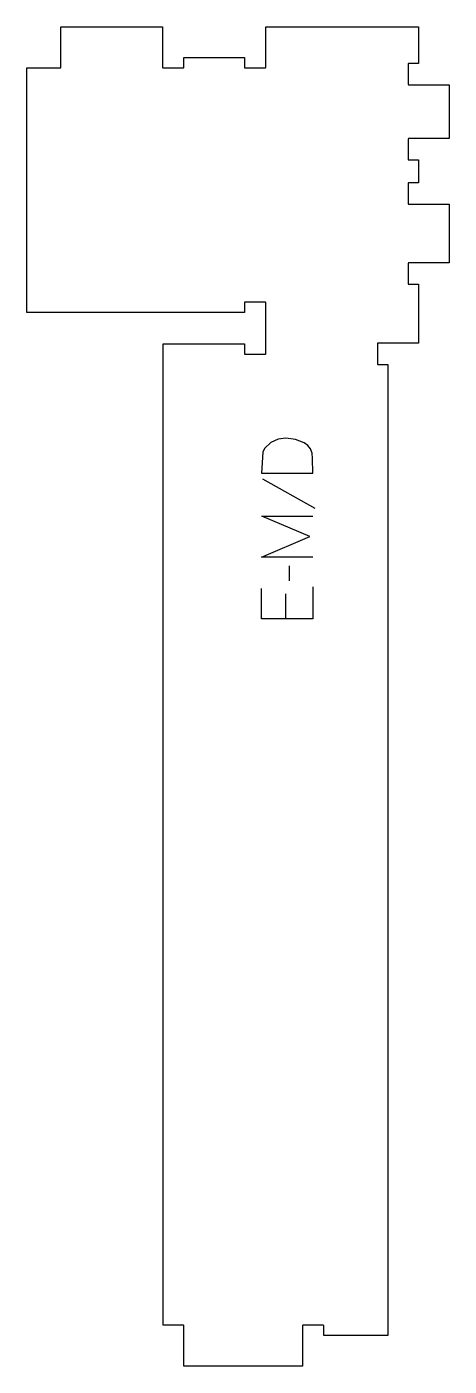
# Model space of a CAD drawing. Header units: millimetres. Extents: x -138 to 110, y -435 to 350.
import ezdxf

# ---------------------------------------------------------------- set-up
doc = ezdxf.new("R2010")
doc.units = ezdxf.units.MM
doc.layers.add('1_ANYTOOL_1MMDEEP_LABELS_S', color=2, linetype='Continuous', true_color=0xffff00)
doc.layers.add('4_ANYTOOL_CUTTHROUGH_OUTSI', color=5, linetype='Continuous', true_color=0x0000ff)

msp = doc.modelspace()

# ---------------------------------------------------------------- linework, layer by layer
at = {"layer": '1_ANYTOOL_1MMDEEP_LABELS_S'}
for p, q in [((0.47, 85.16), (31.24, 67.97)), ((16.11, 34.16), (16.2, 25.37)), ((13.93, 17.66), (13.93, 3))]:
    msp.add_line(p, q, dxfattribs=at)
msp.add_lwpolyline([(0, 88.59), (30, 88.59), (29.91, 97.11), (29.57, 100.18), (28.62, 102.75), (27.06, 104.81), (24.9, 106.37), (19.79, 108.33), (14.31, 108.99), (9.71, 108.36), (5.49, 106.5), (1.7, 102.98), (0.7, 100.88)], close=True, dxfattribs=at)
for points in [[(30, 39.3), (0, 39.3), (28.37, 51.3), (0.13, 63.3), (30, 63.3)], [(30, 21.94), (30, 3), (0, 3), (0, 20.83)]]:
    msp.add_lwpolyline(points, dxfattribs=at)
at = {"layer": '4_ANYTOOL_CUTTHROUGH_OUTSI'}
msp.add_lwpolyline([(91.94, 350.28), (91.94, 328.78), (86.19, 328.78, 0.414214), (85.94, 328.53), (85.94, 316.53, 0.414214), (86.19, 316.28), (109.94, 316.28), (109.94, 284.69), (86.19, 284.69, 0.414214), (85.94, 284.44), (85.94, 272.44, 0.414214), (86.19, 272.19), (91.94, 272.19), (91.94, 258.78), (86.19, 258.78, 0.414214), (85.94, 258.53), (85.94, 246.53, 0.414214), (86.19, 246.28), (109.94, 246.28), (109.94, 211.78), (86.19, 211.78, 0.414214), (85.94, 211.53), (85.94, 199.53, 0.414214), (86.19, 199.28), (91.94, 199.28), (91.94, 164.78), (68.2, 164.78, 0.414214), (67.95, 164.53), (67.95, 152.53, 0.414214), (68.2, 152.28), (73.95, 152.28), (73.95, -417.22), (36.45, -417.22), (36.45, -411.47, 0.414193), (36.2, -411.22), (24.2, -411.22, 0.414214), (23.95, -411.47), (23.95, -435.22), (-45.55, -435.22), (-45.55, -411.47, 0.414214), (-45.8, -411.22), (-57.56, -411.22), (-57.56, 164.28), (-10.06, 164.28), (-10.06, 158.53, 0.414214), (-9.81, 158.28), (2.19, 158.28, 0.414214), (2.44, 158.53), (2.44, 188.53, 0.414214), (2.19, 188.78), (-9.81, 188.78, 0.414214), (-10.06, 188.53), (-10.06, 182.78), (-137.56, 182.78), (-137.56, 326.28), (-117.81, 326.28, 0.414214), (-117.56, 326.53), (-117.56, 350.28), (-58.06, 350.28), (-58.06, 326.53, 0.414214), (-57.81, 326.28), (-45.81, 326.28, 0.414214), (-45.56, 326.53), (-45.56, 332.28), (-10.06, 332.28), (-10.06, 326.53, 0.414214), (-9.81, 326.28), (2.19, 326.28, 0.414214), (2.44, 326.53), (2.44, 350.28)], format="xyb", close=True, dxfattribs=at)

doc.saveas('drawing.dxf')
